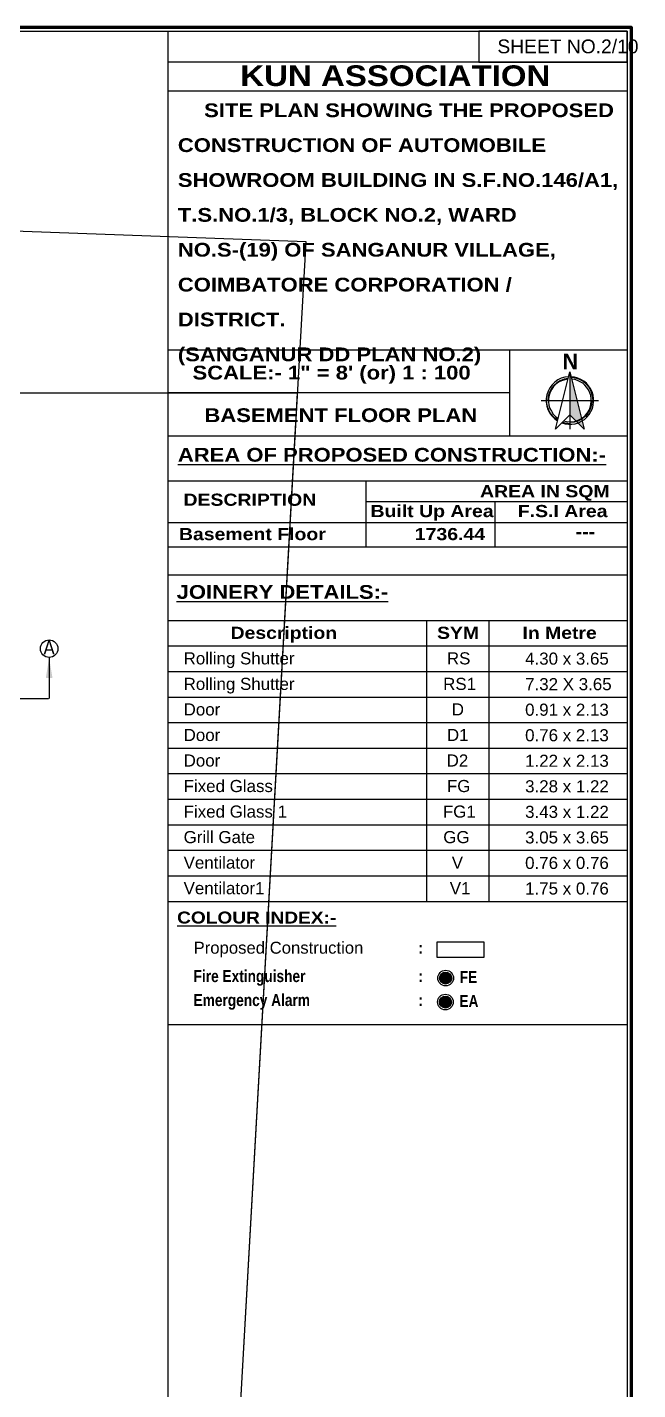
# Model space of a CAD drawing. Header units: metres. Extents: x 71870 to 72053, y 12512 to 13084.
# Drawn here: x 71969.62 to 71984.7, y 13050.81 to 13084.45 of the extents above; entities that cross this region are included whole.
import ezdxf

# ---------------------------------------------------------------- set-up
doc = ezdxf.new("R2010")
doc.units = ezdxf.units.M
doc.header["$MEASUREMENT"] = 0
doc.linetypes.add('CENTER2', pattern=[1.125, 0.75, -0.125, 0.125, -0.125])
doc.layers.add('BLK_1_LVL_-1_BSMNT_PLOT_BOUNDARY', color=70, linetype='Continuous', plot=False)
doc.layers.add('BLK_1_LVL_-1_BSMNT_REAR_SETBACK', color=171, linetype='Continuous', plot=False)
doc.styles.add('bold', font='GOTHICB.TTF')
doc.styles.add('MtXpl_Arial_Black', font='')
doc.styles.get("Standard").update_dxf_attribs({"font": 'arial.ttf'})
doc.styles.get('MtXpl_Arial_Black').set_extended_font_data('Arial Black')
doc.dimstyles.get("Standard").update_dxf_attribs({"dimtxt": 0.18, "dimasz": 0.18, "dimexe": 0.18, "dimexo": 0.0625, "dimgap": 0.09, "dimtad": 0, "dimtih": 1, "dimtoh": 1, "dimdec": 4, "dimzin": 0, "dimdsep": 46, "dimtxsty": 'Standard', "dimcen": 0.09, "dimadec": 0, "dimazin": 0, "dimtfac": 1, "dimtdec": 4, "dimtofl": 0, "dimtmove": 0, "dimatfit": 3, "dimfxl": 0, "dimtolj": 1, "dimtzin": 0, "dimarcsym": 0})

msp = doc.modelspace()

# ---------------------------------------------------------------- hatches: boundary and pattern name
at = {"lineweight": 25}
h = msp.add_hatch(color=256, dxfattribs=at)
h.dxf.hatch_style = 1
h.paths.add_polyline_path([(71980.10323, 13060.97241, 1), (71979.80601, 13060.97241, 1)])
h = msp.add_hatch(color=256, dxfattribs=at)
h.dxf.hatch_style = 1
h.paths.add_polyline_path([(71980.09637, 13060.38052, 1), (71979.79916, 13060.38052, 1)])

# ---------------------------------------------------------------- linework, layer by layer
at = {"color": 7, "lineweight": 25}
for p, q in [((71973.09277, 13084.35145), (71973.09277, 13028.69352)), ((71973.09277, 13073.25172), (71984.43756, 13073.25172)), ((71977.98713, 13073.25172), (71977.98713, 13071.62027)), ((71977.98713, 13072.73681), (71984.43756, 13072.73681)), ((71981.16739, 13072.73681), (71981.16739, 13071.62027)), ((71973.09277, 13072.22191), (71984.43756, 13072.22191)), ((71973.09277, 13071.62027), (71984.43756, 13071.62027)), ((71973.09277, 13071.47992), (71973.09277, 13066.23862)), ((71984.43756, 13071.47992), (71984.43756, 13066.23862)), ((71973.09277, 13070.92715), (71984.43756, 13070.92715))]:
    msp.add_line(p, q, dxfattribs=at)
at = {"color": 7, "lineweight": 25, "ltscale": 0.3}
for p, q in [((71983.02161, 13075.94093), (71983.02161, 13074.52952)), ((71982.31591, 13075.23523), (71983.72732, 13075.23523))]:
    msp.add_line(p, q, dxfattribs=at)
at = {"lineweight": 25}
for p, q in [((71979.48286, 13069.80358), (71979.48286, 13062.86713)), ((71981.01657, 13069.80358), (71981.01657, 13062.86713))]:
    msp.add_line(p, q, dxfattribs=at)
at = {"lineweight": 80}
msp.add_lwpolyline([(71905.64859, 13028.59336), (71905.64859, 13084.45162), (71984.53772, 13084.45162), (71984.53772, 13028.59336)], close=True, dxfattribs=at)
at = {"lineweight": 25}
for points in [[(71905.74875, 13028.69352), (71905.74875, 13084.35145), (71984.43756, 13084.35145), (71984.43756, 13028.69352)], [(71979.74736, 13061.86598), (71980.89354, 13061.86598), (71980.89354, 13061.48439), (71979.74736, 13061.48439)]]:
    msp.add_lwpolyline(points, close=True, dxfattribs=at)
at = {"color": 7, "lineweight": 25}
msp.add_lwpolyline([(71984.43756, 13084.35145), (71980.77231, 13084.35145), (71980.77231, 13083.58792), (71984.43756, 13083.58792)], close=True, dxfattribs=at)
at = {"lineweight": 25}
for points in [[(71984.43756, 13083.58792), (71973.09277, 13083.58792)], [(71984.43756, 13082.86954), (71973.09277, 13082.86954)], [(71973.09277, 13069.80358), (71984.43756, 13069.80358)], [(71973.09277, 13069.17299), (71984.43756, 13069.17299)], [(71973.09277, 13068.54241), (71984.43756, 13068.54241)], [(71973.09277, 13067.91182), (71984.43756, 13067.91182)], [(71973.09277, 13067.91182), (71984.43756, 13067.91182)], [(71973.09277, 13067.28124), (71984.43756, 13067.28124)], [(71973.09277, 13066.65065), (71984.43756, 13066.65065)], [(71973.09277, 13066.02006), (71984.43756, 13066.02006)], [(71973.09277, 13065.38948), (71984.43756, 13065.38948)], [(71973.09277, 13064.75889), (71984.43756, 13064.75889)], [(71973.09277, 13064.12831), (71984.43756, 13064.12831)], [(71973.09277, 13063.49772), (71984.43756, 13063.49772)], [(71973.09277, 13062.86713), (71984.43756, 13062.86713)], [(71973.09277, 13059.82793), (71984.43756, 13059.82793)]]:
    msp.add_lwpolyline(points, dxfattribs=at)
at = {"color": 7, "lineweight": 25}
for points in [[(71973.09277, 13076.48496), (71984.43756, 13076.48496)], [(71981.52807, 13076.48496), (71981.52807, 13074.35835)], [(71981.52807, 13075.42166), (71973.09277, 13075.42166)], [(71973.09277, 13074.35835), (71984.43756, 13074.35835)]]:
    msp.add_lwpolyline(points, dxfattribs=at)
at = {"color": 7, "lineweight": 25, "ltscale": 0.3}
msp.add_lwpolyline([(71983.02161, 13075.94093), (71983.37447, 13074.52952), (71983.02161, 13074.88237), (71982.66876, 13074.52952)], close=True, dxfattribs=at)
for points in [[(71982.9808, 13075.77767, 0.39238461), (71982.47763, 13075.23523, 1)], [(71983.595, 13075.23523, 0.41421356), (71983.02161, 13075.80861, 1)], [(71982.72284, 13074.74583, -0.26139347), (71982.44823, 13075.23523, -1)], [(71983.5656, 13075.23523, -0.41421356), (71983.02161, 13074.69125, -1)], [(71983.02161, 13074.66184, -0.08399708), (71982.83299, 13074.69375, -1)]]:
    msp.add_lwpolyline(points, format="xyb", dxfattribs=at)
at = {"color": 1, "linetype": 'CENTER2', "lineweight": 25, "ltscale": 2}
msp.add_lwpolyline([(71907.89965, 13067.87402), (71970.37441, 13067.87402)], dxfattribs=at)
at = {"color": 1, "linetype": 'Continuous', "lineweight": 25, "ltscale": 2}
msp.add_circle((71970.1654, 13069.10779), 0.21596, dxfattribs=at)
at = {"lineweight": 25}
for centre, radius in [((71979.95462, 13060.97241), 0.1938), ((71979.95462, 13060.97241), 0.14861), ((71979.94776, 13060.38052), 0.1938), ((71979.94776, 13060.38052), 0.14861)]:
    msp.add_circle(centre, radius, dxfattribs=at)
at = {"color": 7, "lineweight": 25, "ltscale": 0.3}
for radius, start, end in [(0.58809, 92.884151, 239.043362), (0.52928, 94.831264, 237.096249), (0.58809, 250.10409, 87.115849), (0.52928, 253.125506, 85.168736)]:
    msp.add_arc((71983.02161, 13075.23523), radius, start, end, dxfattribs=at)
msp.add_solid([(71983.02161, 13075.94093), (71983.37447, 13074.52952), (71983.02161, 13074.88237)], dxfattribs=at)
at = {"layer": 'BLK_1_LVL_-1_BSMNT_PLOT_BOUNDARY', "color": 70, "linetype": 'ByBlock', "lineweight": 25}
msp.add_lwpolyline([(71976.50717, 13079.14882), (71905.93724, 13081.73179), (71905.79397, 13079.20731), (71900.24162, 13079.18441), (71901.79644, 13038.11383), (71974.19644, 13038.11383)], close=True, dxfattribs=at)
at = {"layer": 'BLK_1_LVL_-1_BSMNT_REAR_SETBACK', "color": 171, "lineweight": 25}
msp.add_lwpolyline([(71976.29718, 13075.41975), (71961.66424, 13075.41975), (71961.66424, 13041.89175), (71974.40918, 13041.89175)], close=True, dxfattribs=at)

# ---------------------------------------------------------------- texts
at = {"color": 7, "lineweight": 25, "ltscale": 0.3, "style": 'bold'}
msp.add_text('N', height=0.38923, rotation=180.009351, dxfattribs=at).set_placement((71983.21998, 13076.39444))
at = {"color": 7, "lineweight": 25, "insert": (71982.97357, 13083.97633), "char_height": 0.34, "width": 4.2485503, "attachment_point": 5}
msp.add_mtext('SHEET NO.2/10', dxfattribs=at)
at = {"color": 7, "lineweight": 25, "attachment_point": 1, "line_spacing_factor": 1.519185, "style": 'MtXpl_Arial_Black'}
for s, insert, char_height, width in [('{\\C256;KUN ASSOCIATION }', (71974.88353, 13083.5107), 0.51, 16.2654081), ('{\\W4.29283;\\C256; \\W1;SITE PLAN SHOWING THE PROPOSED CONSTRUCTION OF AUTOMOBILE SHOWROOM BUILDING IN S.F.NO.146/A1, T.S.NO.1/3, BLOCK NO.2, WARD NO.S-(19) OF SANGANUR VILLAGE, COIMBATORE CORPORATION / DISTRICT. \\P(SANGANUR DD PLAN NO.2)}', (71973.34304, 13082.57134), 0.34, 10.8436054), ('{\\C256;SCALE:- 1" = 8\' (or) 1 : 100}', (71973.70537, 13076.09341), 0.34, 10.8436054), ('{\\C256;BASEMENT FLOOR PLAN}', (71973.99957, 13075.04203), 0.34, 10.8436054), ('{\\L\\C256;AREA OF PROPOSED CONSTRUCTION:-}', (71973.34304, 13074.06423), 0.34, 10.8436054)]:
    msp.add_mtext(s, dxfattribs=dict(at, insert=insert, char_height=char_height, width=width))
at = {"lineweight": 25, "attachment_point": 1}
for s, width, insert, char_height in [('{\\fArial Black|b0|i0|c0|p34;AREA IN SQM}', 13.7588778, (71980.80335, 13073.14491), 0.3001138), ('{\\fArial Black|b0|i0|c0|p34;DESCRIPTION}', 13.7588778, (71973.48118, 13072.93467), 0.3001138), ('{\\fArial Black|b0|i0|c0|p34;Built Up Area}', 13.7588778, (71978.09968, 13072.65483), 0.3001138), ('{\\fArial Black|b0|i0|c0|p34;F.S.I Area}', 13.7588778, (71981.73672, 13072.65483), 0.3001138), ('{\\fArial Black|b0|i0|c0|p34;Basement Floor}', 13.7588778, (71973.36967, 13072.0863), 0.3001138), ('{\\fArial Black|b0|i0|c0|p34;1736.44}', 2.8698399, (71979.1937, 13072.0863), 0.3001138), ('{\\fArial Black|b0|i0|c0|p34;---}', 13.7588778, (71983.16481, 13072.14631), 0.3001138), ('{\\fArial Black|b0|i0|c0|p34;Description}', 13.7588778, (71974.64554, 13069.64763), 0.2989123), ('{\\fArial Black|b0|i0|c0|p34;SYM}', 13.7588778, (71979.7425, 13069.64763), 0.2989123), ('{\\fArial Black|b0|i0|c0|p34;In Metre}', 13.7588778, (71981.85206, 13069.64763), 0.2989123), ('Rolling Shutter', 13.7588778, (71973.48543, 13069.01704), 0.2989123), ('RS', 13.7588778, (71979.98568, 13069.01704), 0.298912), ('4.30 x 3.65', 13.7588778, (71981.91652, 13069.01017), 0.2989123), ('Rolling Shutter', 13.7588778, (71973.48543, 13068.38645), 0.2989123), ('RS1', 13.7588778, (71979.89252, 13068.38645), 0.298912), ('7.32 X 3.65', 13.7588778, (71981.91652, 13068.37959), 0.2989123), ('Door', 13.7588778, (71973.48543, 13067.75587), 0.298912), ('D', 13.7588778, (71980.10556, 13067.75587), 0.29891), ('0.91 x 2.13', 13.7588778, (71981.91652, 13067.749), 0.2989123), ('Door', 13.7588778, (71973.48543, 13067.12528), 0.298912), ('D1', 13.7588778, (71979.98568, 13067.12528), 0.298912), ('0.76 x 2.13', 13.7588778, (71981.91652, 13067.11841), 0.2989123), ('Door', 13.7588778, (71973.48543, 13066.4947), 0.298912), ('D2', 13.7588778, (71979.97888, 13066.4947), 0.298912), ('1.22 x 2.13', 13.7588778, (71981.91652, 13066.48783), 0.2989123), ('Fixed Glass ', 13.7588778, (71973.48543, 13065.86411), 0.2989123), ('FG', 13.7588778, (71979.98568, 13065.86411), 0.298912), ('3.28 x 1.22', 13.7588778, (71981.91652, 13065.85724), 0.2989123), ('Fixed Glass 1', 13.7588778, (71973.48543, 13065.23352), 0.2989123), ('FG1', 13.7588778, (71979.8861, 13065.23352), 0.298912), ('3.43 x 1.22', 13.7588778, (71981.91652, 13065.22666), 0.2989123), ('Grill Gate', 13.7588778, (71973.48543, 13064.60294), 0.298912), ('GG', 13.7588778, (71979.89585, 13064.60294), 0.298912), ('3.05 x 3.65', 13.7588778, (71981.91652, 13064.59607), 0.2989123), ('Ventilator ', 13.7588778, (71973.48543, 13063.97235), 0.2989123), ('V', 13.7588778, (71980.10556, 13063.97235), 0.29891), ('0.76 x 0.76', 13.7588778, (71981.91652, 13063.96548), 0.2989123), ('Ventilator1 ', 13.7588778, (71973.48543, 13063.34177), 0.2989123), ('V1', 13.7588778, (71980.05656, 13063.34177), 0.298912), ('1.75 x 0.76', 13.7588778, (71981.91652, 13063.3349), 0.2989123), ('{\\fArial Black|b0|i0|c0|p34;\\LCOLOUR INDEX:-}', 13.7588778, (71973.32433, 13062.61443), 0.2950098), ('Proposed Construction', 13.7588778, (71973.73119, 13061.86944), 0.2950098), ('{\\fArial Narrow|b1|i0|c0|p34;:}', 13.7588778, (71979.28444, 13061.86944), 0.2950098), ('{\\fArial Narrow|b1|i0|c0|p34;Fire Extinguisher}', 13.7588778, (71973.73119, 13061.16841), 0.2950098), ('{\\fArial Narrow|b1|i0|c0|p34;:}', 13.7588778, (71979.28444, 13061.16841), 0.2950098), ('{\\fArial Narrow|b1|i0|c0|p34;FE}', 13.7588778, (71980.30094, 13061.14324), 0.2950098), ('{\\fArial Narrow|b1|i0|c0|p34;Emergency Alarm }', 13.7588778, (71973.73119, 13060.57652), 0.2950098), ('{\\fArial Narrow|b1|i0|c0|p34;:}', 13.7588778, (71979.28444, 13060.57652), 0.2950098), ('{\\fArial Narrow|b1|i0|c0|p34;EA}', 13.7588778, (71980.29409, 13060.55135), 0.2950098)]:
    msp.add_mtext_dynamic_manual_height_columns(s, width=width, gutter_width=6.01629, heights=[0], dxfattribs=dict(at, insert=insert, char_height=char_height))
at = {"color": 7, "lineweight": 25, "insert": (71973.31324, 13070.67758), "char_height": 0.34, "attachment_point": 1, "line_spacing_factor": 1.519185, "style": 'MtXpl_Arial_Black'}
msp.add_mtext_dynamic_manual_height_columns('{\\fArial Black|b0|i0|c0|p34;\\LJOINERY DETAILS:-}', width=13.7588778, gutter_width=6.01629, heights=[0], dxfattribs=at)
at = {"color": 1, "linetype": 'Continuous', "lineweight": 25, "ltscale": 2, "insert": (71970.02627, 13069.31034), "char_height": 0.3429, "attachment_point": 1}
msp.add_mtext_dynamic_manual_height_columns('{\\fTahoma|b0|i0|c0|p34;A}', width=1547.5845061, gutter_width=1, heights=[0], dxfattribs=at)

# ---------------------------------------------------------------- leaders
at = {"color": 1, "linetype": 'Continuous', "lineweight": 25, "ltscale": 2}
msp.add_leader([(71970.1654, 13068.88355), (71970.1654, 13067.87402)], dimstyle='Standard', override={"dimasz": 0.5, "dimgap": 0.09, "dimtad": 0, "dimclrd": 1}, dxfattribs=at)

doc.saveas('drawing.dxf')
